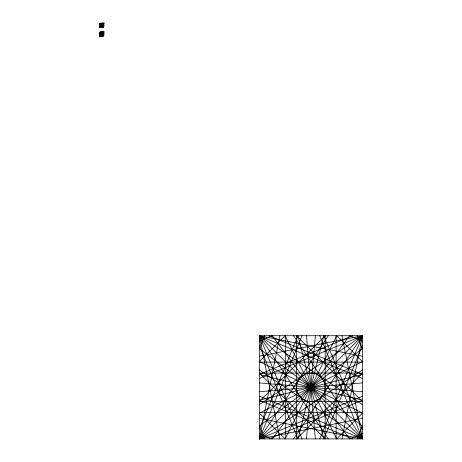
<?xml version="1.0" encoding="UTF-8"?>
<svg xmlns="http://www.w3.org/2000/svg" width="462" height="462" viewBox="0 0 462 462"><rect width="100%" height="100%" fill="white"/><g stroke="black" fill="none" stroke-linecap="round" stroke-linejoin="round"><path stroke-width="0.69" d="M102.674 26.369L102.674 23.1L102.674 27.483L103.886 26.27L100.716 23.1L99.503 24.313L103.886 24.313M103.511 27.483L103.886 23.1L99.503 23.475M103.511 36.255L103.886 31.866L99.503 32.248M306.485 438.9L315.338 335.73M99.503 25.739L103.886 26.611L99.503 27.483L100.375 23.1L101.247 27.483M99.503 34.511L103.886 35.383L99.503 36.255L100.375 31.866L101.247 36.255M362.497 418.376L259.326 438.9L259.326 335.73L362.497 335.73L362.497 438.9L259.326 438.9L279.851 335.73M341.978 438.9L362.497 335.73L259.326 356.248M100.329 27.483L103.886 26.011L99.503 24.197L103.886 23.1L102.789 27.483L100.97 23.1L99.503 26.652M100.329 36.255L103.886 34.783L99.503 32.964L103.886 31.866L102.789 36.255L100.97 31.866L99.503 35.424M99.503 23.851L103.886 25.67L99.503 27.483L101.317 23.1L103.13 27.483M99.503 32.623L103.886 34.436L99.503 36.255L101.317 31.866L103.13 36.255M264.668 335.73L259.326 348.625L362.497 426.004L357.155 438.9M259.326 429.134L298.019 335.73L323.81 438.9L362.497 345.495M362.497 396.165L259.326 438.9L302.061 335.73M319.762 438.9L362.497 335.73L259.326 378.465M101.692 27.483L103.886 23.1L99.503 25.294L101.692 27.483L101.744 23.1L99.503 24.573M101.692 36.255L103.886 31.866L99.503 34.061L101.692 36.255L101.744 31.866L99.503 33.345M101.709 23.1L103.886 24.555L99.503 27.483L102.431 23.1L103.886 25.277L102.408 27.483M101.709 31.866L103.886 33.322L99.503 36.255L102.431 31.866L103.886 34.044L102.408 36.255M362.497 369.964L259.326 438.9L328.263 335.73M293.561 438.9L362.497 335.73L259.326 404.666M99.954 27.483L99.503 26.386L103.886 23.1L100.595 27.483L99.503 27.033M99.954 36.255L99.503 35.158L103.886 31.866L100.595 36.255L99.503 35.799M99.503 27.483L103.886 23.1M99.503 36.255L103.886 31.866M325.19 335.73L259.326 401.594L362.497 401.565L296.633 335.73M259.326 438.9L362.497 335.73M296.633 438.9L362.497 373.036L259.326 373.059L325.19 438.9M259.326 341.072L272.222 335.73L349.601 438.9L362.497 433.558M352.731 335.73L259.326 374.416L362.497 400.207L269.092 438.9M259.326 391.741L362.497 382.888M99.503 25.243L103.886 25.243M103.886 33.079L99.503 33.079L100.716 31.866L103.886 35.037L102.674 36.255L102.674 31.866M99.503 34.009L103.886 34.009M259.326 362.11L362.497 362.11M259.326 412.52L362.497 412.52M259.326 382.888L362.497 391.741M279.851 438.9L259.326 335.73L362.497 356.248M259.326 418.376L362.497 438.9L341.978 335.73M362.497 341.072L349.601 335.73L272.222 438.9L259.326 433.558M269.092 335.73L362.497 374.416L259.326 400.207L352.731 438.9M302.061 438.9L259.326 335.73L362.497 378.465M259.326 396.165L362.497 438.9L319.762 335.73M328.263 438.9L259.326 335.73L362.497 404.666M259.326 369.964L362.497 438.9L293.561 335.73M259.326 335.73L362.497 438.9M357.155 335.73L362.497 348.625L259.326 426.004L264.668 438.9M362.497 429.134L323.81 335.73L298.019 438.9L259.326 345.495M306.485 335.73L315.338 438.9M336.117 335.73L336.117 438.9M325.167 335.73L325.167 438.9M296.662 335.73L296.662 438.9M285.707 335.73L285.707 438.9M336.706 335.73L285.118 438.9L259.326 413.109L362.497 361.521L336.706 335.73M285.118 335.73L259.326 361.521L362.497 413.109L336.706 438.9L285.118 335.73M302.933 399.128A14.253 14.253 0 0 0 325.132 388.317A14.253 14.253 0 0 0 304.672 374.497A14.253 14.253 0 0 0 302.933 399.128"/></g></svg>
